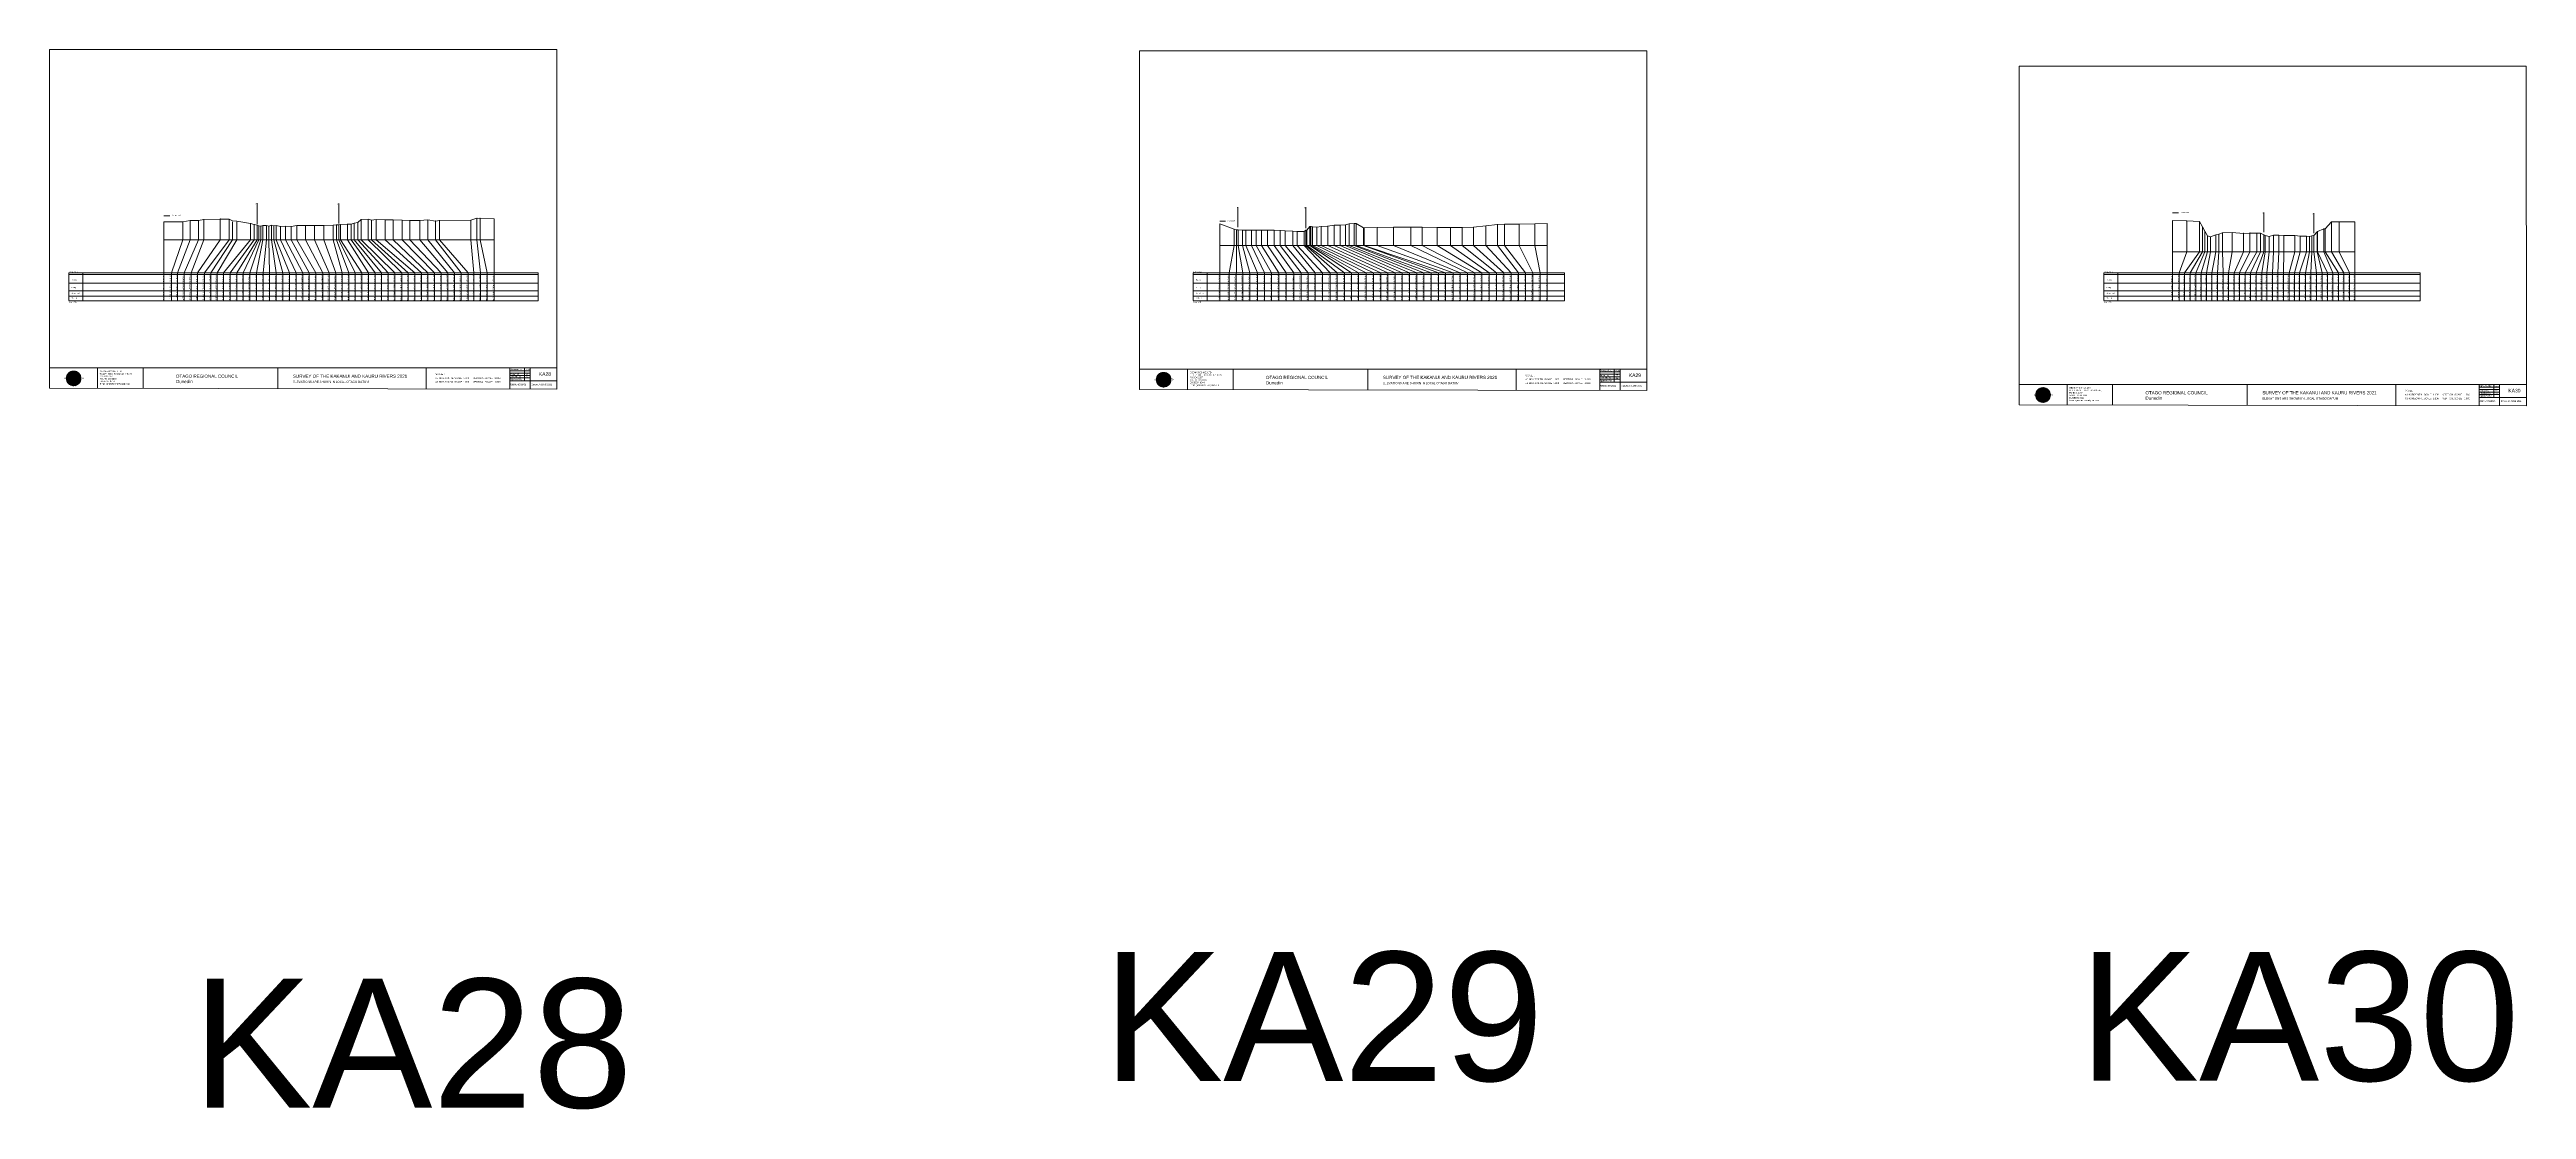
# Model space of a CAD drawing. Header units: millimetres. Extents: x -4102225 to 11595281, y -18031110 to 2258209.
# Drawn here: x 446651 to 1675654, y -305293 to 220932 of the extents above; entities that cross this region are included whole.
import ezdxf

# ---------------------------------------------------------------- set-up
doc = ezdxf.new("R2010")
doc.units = ezdxf.units.MM
doc.header["$PDMODE"] = 35
doc.header["$PDSIZE"] = 20
doc.layers.get('0').update_dxf_attribs({"lineweight": 0})
doc.layers.add('geo', color=7, linetype='Continuous', lineweight=0)
doc.styles.get("Standard").update_dxf_attribs({"font": 'arial.ttf'})

# ---------------------------------------------------------------- blocks, each defined once
blk = doc.blocks.new('Geomatics_Circle_SPT')
at = {"layer": 'geo', "color": 2, "linetype": 'Continuous', "lineweight": 0}
for p, q in [((0, 25.2), (-25.2, 0)), ((-24.7, 4.9), (-4.9, 24.7)), ((-24.7, -4.9), (4.9, 24.7)), ((4.9, -24.7), (-24.7, 4.9)), ((-24.7, 0), (0, -24.7)), ((-9.7, 23.3), (-23.3, 9.6)), ((9.7, 23.3), (-23.3, -9.7)), ((-23.3, 9.7), (9.7, -23.3)), ((-21, 14), (-14, 21)), ((-21, -14), (14, 21)), ((14, -21), (-21, 14)), ((0, 0), (-17.8, 17.8)), ((0, 0), (-17.8, -17.8)), ((-14, 21), (21, -14)), ((21, 14), (-14, -21)), ((23.3, -9.7), (-9.7, 23.3)), ((-9.7, -23.3), (23.3, 9.7)), ((-4.9, 24.7), (24.7, -4.9)), ((24.7, 4.9), (-4.9, -24.7)), ((25.2, 0), (0, 25.2)), ((0, 0), (17.8, 17.8)), ((0, 0), (17.8, -17.8)), ((0, -24.8), (25.2, 0)), ((4.9, 24.7), (24.7, 4.9)), ((23.3, 9.7), (9.7, 23.3)), ((14, 21), (21, 14)), ((17.8, 18.1), (17.8, 18.1)), ((-4.9, -24.7), (-24.7, -4.9)), ((-23.3, -9.7), (-9.7, -23.3)), ((-14, -21), (-21, -14)), ((-17.8, -17.8), (-17.8, -17.8)), ((24.7, -4.9), (4.9, -24.7)), ((4.9, -24.7), (4.9, -24.7)), ((9.7, -23.3), (23.3, -9.7)), ((21, -14), (14, -21)), ((18.1, -17.8), (18.1, -17.8))]:
    blk.add_line(p, q, dxfattribs=at)
at = {"layer": 'geo', "color": 1, "linetype": 'Continuous', "lineweight": 0}
for p, q in [((-25.2, 0), (9.7, 23.3)), ((-25.2, 0), (-9.6, 23.3)), ((-25.2, 0), (23.3, 9.7)), ((-25.2, 0), (-23.3, 9.7)), ((-23.3, -9.7), (-25.2, 0)), ((-9.6, -23.3), (-25.2, 0)), ((9.7, -23.3), (-25.2, 0)), ((-4.9, 24.8), (-24.7, -4.9)), ((4.9, 24.7), (-24.7, 4.9)), ((14, 21), (-24.7, -4.9)), ((-14, 21), (-24.7, 4.9)), ((21, 14), (-24.7, 4.9)), ((-21, 14), (-24.7, -4.9)), ((0, 0), (-24.7, 4.9)), ((-24.7, 4.9), (-21, -14)), ((-24.7, 4.9), (-4.9, -24.7)), ((-24.7, 4.9), (14, -21)), ((-24.7, 4.9), (-24.7, 4.9)), ((0, 0), (-24.7, -4.9)), ((-23.3, 9.7), (0, 25.2)), ((-23.3, -9.6), (0, 25.2)), ((-23.3, -9.6), (17.8, 17.8)), ((-23.3, 9.7), (-17.8, 17.9)), ((-23.3, -9.6), (-17.8, 17.9)), ((-23.3, 9.7), (17.8, 17.8)), ((-17.8, -17.8), (-23.3, 9.7)), ((0, -25.2), (-23.3, 9.7)), ((-23.3, 9.7), (17.8, -17.8)), ((-23.3, 9.7), (25.2, 0)), ((-23.3, 9.4), (-23.3, 9.4)), ((-23.3, -9.7), (25.2, 0)), ((4.9, 24.8), (-21, -14)), ((-4.9, 24.7), (-21, 14)), ((14, 21), (-21, 14)), ((-14, 21), (-21, -14)), ((0, 0), (-21, 14)), ((-21, 14), (-14, -21)), ((-21, 14), (4.9, -24.7)), ((-21, 14), (-21, 14)), ((24.7, 4.9), (-21, 14)), ((0, 0), (-21, -14)), ((-17.9, 17.6), (-17.9, 17.6)), ((-17.8, 17.8), (9.7, 23.3)), ((-17.8, 17.8), (-9.6, 23.3)), ((-17.8, -17.8), (9.7, 23.3)), ((-17.8, -17.8), (-9.7, 23.3)), ((-9.7, -23.3), (-17.8, 17.8)), ((-17.8, 17.8), (9.7, -23.3)), ((-17.8, 17.8), (23.3, -9.6)), ((-17.8, 17.8), (23.3, 9.7)), ((-17.8, -17.8), (23.3, 9.7)), ((4.9, 24.7), (-14, 21)), ((-4.9, 24.7), (-14, -20.9)), ((0, 0), (-14, 21)), ((-14, 21), (-4.9, -24.7)), ((-14, 21), (-14, 21)), ((24.7, -4.9), (-14, 21)), ((21, 14), (-14, 21)), ((-14, -21), (24.7, 4.9)), ((0, 0), (-14, -21)), ((-9.8, 23.1), (-9.8, 23.1)), ((-9.7, 23.3), (0, 25.2)), ((-9.7, 23.3), (0, -25.2)), ((-9.7, -23.3), (0, 25.2)), ((-9.6, 23.3), (17.8, -17.8)), ((-9.6, 23.3), (25.2, 0)), ((-9.6, 23.3), (17.8, 17.8)), ((-9.6, -23.3), (17.8, 17.9)), ((25.2, 0), (-9.6, -23.3)), ((0, 0), (-4.9, 24.7)), ((-4.9, 24.7), (-4.9, 24.7)), ((21, -14), (-4.9, 24.7)), ((24.8, 4.9), (-4.9, 24.7)), ((14, 21), (-4.9, 24.7)), ((-4.9, -24.7), (21, 14)), ((0, 0), (-4.9, -24.7)), ((-0.2, 25.1), (-0.2, 25.1)), ((0, 25.2), (9.7, -23.3)), ((0, 25.2), (23.3, -9.7)), ((0, 25.2), (23.3, 9.7)), ((0, 25.2), (9.7, 23.3)), ((0, 0), (4.9, 24.7)), ((0, -25.2), (9.7, 23.3)), ((0, 0), (14, 21)), ((0, 0), (21, 14)), ((23.3, 9.7), (0, -25.2)), ((0, 0), (24.8, 4.9)), ((0, 0), (4.9, -24.7)), ((0, 0), (14, -21)), ((0, 0), (21, -14)), ((0, 0), (24.8, -4.9)), ((21, 14), (4.9, 24.8)), ((14, -21), (4.9, 24.7)), ((24.7, -4.9), (4.9, 24.7)), ((4.9, 24.7), (4.9, 24.7)), ((4.9, -24.7), (14, 21)), ((4.9, -24.7), (24.7, 4.9)), ((9.4, 23.3), (9.4, 23.3)), ((9.7, 23.3), (17.8, -17.8)), ((9.7, 23.3), (25.2, 0)), ((9.7, 23.3), (17.8, 17.9)), ((17.8, 17.8), (9.7, -23.3)), ((25.2, 0), (9.7, -23.3)), ((21, -14), (14, 21)), ((24.7, 4.9), (14, 21)), ((14, 21), (14, 21)), ((14, -21), (21, 14)), ((17.6, 17.9), (17.6, 17.9)), ((17.8, 17.8), (23.3, -9.7)), ((17.8, 17.8), (23.3, 9.7)), ((23.3, 9.7), (17.8, -17.8)), ((24.7, -4.9), (21, 14)), ((21, 14), (21, 14)), ((21, -14), (24.7, 4.9)), ((23.1, 9.8), (23.1, 9.8)), ((23.3, 9.7), (25.2, 0)), ((25.2, 0), (23.3, -9.6)), ((24.7, 4.9), (24.7, 4.9)), ((25.1, 0.2), (25.1, 0.2)), ((-25.2, 0), (23.3, -9.7)), ((-25.1, -0.2), (-25.1, -0.2)), ((-24.7, -4.9), (-24.7, -4.9)), ((-24.7, -4.9), (-14, -21)), ((-24.7, -4.9), (4.9, -24.7)), ((-24.7, -4.9), (21, -14)), ((-17.8, -17.8), (-23.3, -9.7)), ((0, -25.2), (-23.3, -9.6)), ((17.8, -17.8), (-23.3, -9.6)), ((-23.1, -9.8), (-23.1, -9.8)), ((-21, -14), (24.7, -4.9)), ((-21, -14), (-21, -14)), ((-21, -14), (-4.9, -24.7)), ((-21, -14), (14, -21)), ((23.3, -9.7), (-17.8, -17.8)), ((-9.6, -23.3), (-17.8, -17.8)), ((9.7, -23.3), (-17.8, -17.8)), ((-17.6, -17.9), (-17.6, -17.9)), ((-14, -21), (21, -14)), ((-14, -21), (-14, -21)), ((-14, -21), (4.9, -24.7)), ((17.8, -17.8), (-9.7, -23.3)), ((0, -25.2), (-9.7, -23.3)), ((-9.4, -23.3), (-9.4, -23.3)), ((-4.9, -24.7), (24.7, -4.9)), ((-4.9, -24.7), (14, -21)), ((-4.9, -24.7), (-4.9, -24.7)), ((23.3, -9.6), (0, -25.2)), ((9.7, -23.3), (0, -25.2)), ((0.2, -25.1), (0.2, -25.1)), ((4.9, -24.7), (21, -14)), ((4.9, -24.7), (4.9, -24.7)), ((17.8, -17.8), (9.7, -23.3)), ((9.8, -23.1), (9.8, -23.1)), ((14, -21), (24.7, -4.9)), ((14, -21), (14, -21)), ((23.3, -9.6), (17.8, -17.8)), ((17.9, -17.6), (17.9, -17.6)), ((21, -14), (21, -14)), ((23.3, -9.4), (23.3, -9.4)), ((24.7, -4.9), (24.7, -4.9))]:
    blk.add_line(p, q, dxfattribs=at)
at = {"layer": 'geo', "color": 114, "linetype": 'Continuous', "lineweight": 0}
for p, q in [((17.9, 17.8), (-25.2, 0)), ((-24.7, 4.9), (14, 21)), ((-24.7, -4.9), (21, 14)), ((-14, -21), (-24.7, 4.9)), ((9.7, 23.3), (-23.3, 9.7)), ((0, 0), (-23.3, 9.7)), ((-23.3, 9.7), (-9.7, -23.3)), ((0, 0), (-23.3, -9.7)), ((-4.9, -24.7), (-21, 14)), ((-20.9, 14), (4.9, 24.7)), ((24.8, 4.9), (-20.9, -14)), ((0, 25.2), (-17.8, 17.8)), ((-17.8, 17.8), (0, -25.2)), ((-14, 21), (-4.9, 24.7)), ((4.9, -24.7), (-14, 21)), ((0, 0), (-9.7, 23.3)), ((0, 0), (-9.7, -23.3)), ((-4.9, 24.7), (14, -21)), ((17.8, -17.8), (0, 25.2)), ((0, 0), (9.7, 23.3)), ((0, 0), (23.3, 9.7)), ((0, 0), (9.7, -23.3)), ((0, 0), (23.3, -9.7)), ((4.9, 24.7), (21, -14)), ((23.3, -9.7), (9.7, 23.3)), ((14, 21), (24.7, -4.9)), ((25.2, 0), (17.8, 17.8)), ((21, 14), (24.7, 4.9)), ((-25.2, 0), (-17.8, -17.8)), ((-21, -14), (-24.7, -4.9)), ((-17.8, -17.8), (25.2, 0)), ((24.8, -4.9), (-14, -21)), ((-9.6, -23.3), (23.3, -9.7)), ((21, -14), (-4.9, -24.8)), ((0, -25.2), (17.9, -17.8)), ((14, -21), (4.9, -24.8))]:
    blk.add_line(p, q, dxfattribs=at)
at = {"layer": 'geo', "color": 250, "linetype": 'Continuous', "lineweight": 0}
for p, q in [((0, 0), (-25.2, 0)), ((24.7, 4.9), (-24.7, 4.9)), ((-24.7, 4.9), (-24.7, -4.9)), ((-23.3, 9.7), (23.3, 9.7)), ((-23.3, 9.7), (-23.3, 9.7)), ((-23.3, -9.7), (-23.3, 9.7)), ((21, 14), (-21, 14)), ((-21, 14), (-21, -14)), ((-17.8, 17.8), (17.8, 17.8)), ((-17.8, -17.8), (-17.8, 17.8)), ((-14, 21), (-14, 21)), ((14, 21), (-14, 21)), ((-14, 20.9), (-14, -21)), ((-9.7, 23.3), (9.7, 23.3)), ((-9.7, -23.3), (-9.7, 23.3)), ((-4.9, 24.7), (4.9, 24.7)), ((-4.9, 24.7), (-4.9, -24.7)), ((0, 0), (0, 25.2)), ((0, 0), (0, -25.2)), ((0, 0), (25.2, 0)), ((4.9, 24.7), (4.9, -24.7)), ((9.7, -23.3), (9.7, 23.3)), ((14, 21), (14, -21)), ((17.8, -17.8), (17.8, 17.8)), ((21, 14), (21, 14)), ((21, -14), (21, 14)), ((23.3, 9.7), (23.3, -9.7)), ((24.7, 4.9), (24.7, 4.9)), ((24.7, -4.9), (24.7, 4.9)), ((-24.7, -4.9), (24.7, -4.9)), ((23.3, -9.7), (-23.3, -9.7)), ((-21, -14), (21, -14)), ((17.8, -17.8), (-17.8, -17.8)), ((-14, -21), (14, -21)), ((9.7, -23.3), (-9.7, -23.3)), ((-4.9, -24.7), (4.9, -24.7))]:
    blk.add_line(p, q, dxfattribs=at)
blk = doc.blocks.new('GeomaticsNZ TITLE BLOCK')
at = {"color": 7, "linetype": 'Continuous', "lineweight": 0}
for p, q in [((0, 95), (0, 1579)), ((0, 1579), (2363, 1579)), ((2363, 1579), (2364, 95)), ((2364, 95), (0, 95)), ((0, 95), (0, 0)), ((0, 0), (2364, -4)), ((16, 95), (2364, 95)), ((224, 95), (224, 0)), ((2364, 95), (383, 95)), ((436, 95), (436, -1)), ((1063, 95), (1063, -2)), ((1755, 95), (1755, -3)), ((2144, 95), (2144, -3)), ((2144, 82), (2239, 82)), ((2144, 71), (2239, 71)), ((2144, 60), (2239, 60)), ((2144, 49), (2239, 49)), ((2144, 35), (2364, 35)), ((2212, 95), (2212, 36)), ((2239, 95), (2239, -3)), ((2364, -4), (2364, 95))]:
    blk.add_line(p, q, dxfattribs=at)
at = {"color": 7, "linetype": 'Continuous', "lineweight": 0, "xscale": 1.36, "yscale": 1.36, "zscale": 1.36}
blk.add_blockref('Geomatics_Circle_SPT', (112, 46), dxfattribs=at)
at = {"color": 7, "linetype": 'Continuous', "lineweight": 0}
for s, p in [('PK&RR', (2213, 85)), ('ST', (2220, 64)), ('PK', (2220, 51))]:
    blk.add_text(s, height=5, dxfattribs=at).set_placement(p)
at = {"color": 7, "linetype": 'Continuous', "lineweight": 0, "attachment_point": 1}
for s, width, heights, insert, char_height in [('{\\C256;Geomatics N.Z. LTD                   }', 125.08, [15.8], (69, 50), 7), ('{\\C256;GEOMATICS N.Z. LTD                   \\PTELEPHONE:  M 021 023 6 00 55;\\PPO BOX 2177\\PSOUTH DUNEDIN\\PDUNEDIN 9044\\PEmail: geomaticsnz@gmail.com}', 3535.73, [94.7], (234, 83), 7), ('{\\C256;OTAGO REGIONAL COUNCIL\\PDunedin}', 3535.73, [0], (589, 64), 15), ('{\\C256;SURVEY OF THE KAKANUI AND KAURU RIVERS 2021}', 3535.73, [0], (1134, 64), 15), ('{\\C256;ELEVATIONS ARE SHOWN IN LOCAL OTAGO DATUM}', 3535.73, [0], (1134, 35), 10), ('{\\C256;Surveyed by:}', 3535.73, [0], (2145, 92), 7), ('{\\C256;Checked by:}', 3535.73, [0], (2145, 59), 7), ('{\\C256;Approved by:}', 3535.73, [0], (2145, 46), 7), ('{\\C256;JOB No 0032021}', 3535.73, [0], (2145, 21), 7), ('{\\C256;Drawn by:}', 3535.73, [0], (2146, 70), 7), ('{\\C256;Drawn:16-JUNE-2021}', 3535.73, [0], (2245, 21), 7)]:
    blk.add_mtext_dynamic_manual_height_columns(s, width=width, gutter_width=159, heights=heights, dxfattribs=dict(at, insert=insert, char_height=char_height))

msp = doc.modelspace()

# ---------------------------------------------------------------- linework, layer by layer
at = {"color": 1, "lineweight": 0}
for p, q in [((503394, 138393), (506300, 138393)), ((1027275, 135692), (1030182, 135692)), ((1500100, 139836), (1503007, 139836))]:
    msp.add_line(p, q, dxfattribs=at)
for p, q in [((503394, 135440), (503394, 126394)), ((512868, 135340), (512868, 126394)), ((516432, 136090), (516432, 126394)), ((520574, 136090), (520574, 126394)), ((523138, 136489), (523138, 126394)), ((531392, 136779), (531392, 126394)), ((535738, 136669), (535738, 126394)), ((537403, 135440), (537403, 126394)), ((539586, 135440), (539586, 126394)), ((601258, 136466), (601258, 126394)), ((604723, 136756), (604723, 126394)), ((606431, 136245), (606431, 126394)), ((608723, 136535), (608723, 126394)), ((613107, 136315), (613107, 126394)), ((617184, 136415), (617184, 126394)), ((621618, 136255), (621618, 126394)), ((625425, 136115), (625425, 126394)), ((630331, 136034), (630331, 126394)), ((634414, 136294), (634414, 126394)), ((638226, 135784), (638226, 126394)), ((640205, 136114), (640205, 126394)), ((655647, 136203), (655647, 126394)), ((658734, 137123), (658734, 126394)), ((660243, 137113), (660243, 126394)), ((667222, 136873), (667222, 126394)), ((1500012, 135977), (1500012, 96176)), ((1507064, 135797), (1507064, 120532)), ((1513435, 135546), (1513435, 120532)), ((1578903, 135403), (1578903, 120532)), ((1582769, 135463), (1582769, 120532)), ((1590530, 135393), (1590530, 96176)), ((503394, 126394), (667222, 126394)), ((503394, 126394), (503394, 96176)), ((512868, 126394), (507110, 110000)), ((516432, 126394), (510212, 110000)), ((520574, 126394), (513500, 110000)), ((523138, 126394), (516844, 110000)), ((531392, 126394), (520132, 110000)), ((535738, 126394), (523476, 110000)), ((537403, 126394), (526625, 110000)), ((539586, 126394), (529804, 110000)), ((546444, 126394), (533038, 110000)), ((548253, 126394), (536228, 110000)), ((549627, 126394), (539505, 110000)), ((550475, 126394), (542739, 110000)), ((551557, 126394), (546103, 110000)), ((546444, 134498), (546444, 126394)), ((548253, 133988), (548253, 126394)), ((552486, 126394), (549417, 110000)), ((549627, 133768), (549627, 126394)), ((550475, 133358), (550475, 126394)), ((551557, 133278), (551557, 126394)), ((552486, 133518), (552486, 126394)), ((554335, 126394), (552708, 110000)), ((554335, 133538), (554335, 126394)), ((555398, 133228), (555398, 126394)), ((555398, 126394), (555846, 110000)), ((556762, 133688), (556762, 126394)), ((556762, 126394), (559071, 110000)), ((558019, 133368), (558019, 126394)), ((558019, 126394), (562370, 110000)), ((559134, 133498), (559134, 126394)), ((559134, 126394), (565703, 110000)), ((561311, 133028), (561311, 126394)), ((561311, 126394), (569028, 110000)), ((563754, 133288), (563754, 126394)), ((563754, 126394), (572287, 110000)), ((566552, 133137), (566552, 126394)), ((566552, 126394), (575462, 110000)), ((569306, 133487), (569306, 126394)), ((569306, 126394), (578848, 110000)), ((573580, 133567), (573580, 126394)), ((573580, 126394), (582219, 110000)), ((578167, 133517), (578167, 126394)), ((578167, 126394), (585318, 110000)), ((582728, 133517), (582728, 126394)), ((582728, 126394), (588638, 110000)), ((587336, 133686), (587336, 126394)), ((587336, 126394), (591852, 110000)), ((588957, 133816), (588957, 126394)), ((588957, 126394), (595216, 110000)), ((590260, 133906), (590260, 126394)), ((590260, 126394), (598369, 110000)), ((591062, 133996), (591062, 126394)), ((591062, 126394), (601685, 110000)), ((594545, 134296), (594545, 126394)), ((594545, 126394), (604889, 110000)), ((596362, 134236), (596362, 126394)), ((596362, 126394), (608221, 110000)), ((597843, 134736), (597843, 126394)), ((597843, 126394), (611369, 110000)), ((599703, 135126), (599703, 126394)), ((599703, 126394), (614732, 110000)), ((601258, 126394), (618014, 110000)), ((604723, 126394), (621411, 110000)), ((606431, 126394), (624590, 110000)), ((608723, 126394), (627904, 110000)), ((613107, 126394), (631242, 110000)), ((617184, 126394), (634314, 110000)), ((621618, 126394), (637619, 110000)), ((625425, 126394), (640970, 110000)), ((630331, 126394), (644250, 110000)), ((634414, 126394), (647552, 110000)), ((638226, 126394), (650820, 110000)), ((640205, 126394), (654421, 110000)), ((655647, 126394), (657259, 110000)), ((658734, 126394), (660532, 110000)), ((660243, 126394), (663857, 110000)), ((667222, 126394), (667222, 96176)), ((1514922, 132896), (1514922, 120532)), ((1516007, 130706), (1516007, 120532)), ((1517361, 128476), (1517361, 120532)), ((1518867, 128016), (1518867, 120532)), ((1521540, 128886), (1521540, 120532)), ((1523097, 129296), (1523097, 120532)), ((1524761, 129846), (1524761, 120532)), ((1529607, 130096), (1529607, 120532)), ((1535331, 129665), (1535331, 120532)), ((1538470, 129825), (1538470, 120532)), ((1541931, 129745), (1541931, 120532)), ((1543689, 129695), (1543689, 120532)), ((1545411, 128925), (1545411, 120532)), ((1546041, 128645), (1546041, 120532)), ((1548015, 128155), (1548015, 120532)), ((1550193, 128775), (1550193, 120532)), ((1552787, 128704), (1552787, 120532)), ((1555292, 128664), (1555292, 120532)), ((1560774, 128544), (1560774, 120532)), ((1563322, 128324), (1563322, 120532)), ((1566471, 128324), (1566471, 120532)), ((1567927, 128144), (1567927, 120532)), ((1569231, 128414), (1569231, 120532)), ((1570169, 128609), (1570169, 120532)), ((1571760, 130383), (1571760, 120532)), ((1572051, 130503), (1572051, 120532)), ((1575045, 131933), (1575045, 120532)), ((1575844, 131913), (1575844, 120532)), ((1500012, 120532), (1590530, 120532)), ((1507064, 120532), (1503297, 110000)), ((1513435, 120532), (1506045, 110000)), ((1514922, 120532), (1508857, 110000)), ((1516007, 120532), (1511547, 110000)), ((1517361, 120532), (1514211, 110000)), ((1518867, 120532), (1516931, 110000)), ((1521540, 120532), (1519588, 110000)), ((1523097, 120532), (1522364, 110000)), ((1524761, 120532), (1525143, 110000)), ((1529607, 120532), (1527843, 110000)), ((1535331, 120532), (1530542, 110000)), ((1538470, 120532), (1533327, 110000)), ((1541931, 120532), (1536093, 110000)), ((1543689, 120532), (1538769, 110000)), ((1546041, 120532), (1544422, 110000)), ((1548015, 120532), (1546871, 110000)), ((1550193, 120532), (1549673, 110000)), ((1552787, 120532), (1552335, 110000)), ((1555292, 120532), (1555090, 110000)), ((1560774, 120532), (1557893, 110000)), ((1563322, 120532), (1560562, 110000)), ((1566471, 120532), (1563115, 110000)), ((1567927, 120532), (1566020, 110000)), ((1569231, 120532), (1568664, 110000)), ((1571760, 120532), (1574209, 110000)), ((1572051, 120532), (1576942, 110000)), ((1575045, 120532), (1579580, 110000)), ((1575844, 120532), (1582361, 110000)), ((1578903, 120532), (1585046, 110000)), ((1582769, 120532), (1587779, 110000)), ((507110, 96176), (507110, 110000)), ((510212, 96176), (510212, 110000)), ((513500, 96176), (513500, 110000)), ((516844, 96176), (516844, 110000)), ((520132, 96176), (520132, 110000)), ((523476, 96176), (523476, 110000)), ((526625, 96176), (526625, 110000)), ((529804, 96176), (529804, 110000)), ((533038, 96176), (533038, 110000)), ((536228, 96176), (536228, 110000)), ((539505, 96176), (539505, 110000)), ((542739, 96176), (542739, 110000)), ((546103, 96176), (546103, 110000)), ((549417, 96176), (549417, 110000)), ((552708, 96176), (552708, 110000)), ((555846, 96176), (555846, 110000)), ((559071, 96176), (559071, 110000)), ((562370, 96176), (562370, 110000)), ((565703, 96176), (565703, 110000)), ((569028, 96176), (569028, 110000)), ((572287, 96176), (572287, 110000)), ((575462, 96176), (575462, 110000)), ((578848, 96176), (578848, 110000)), ((582219, 96176), (582219, 110000)), ((585318, 96176), (585318, 110000)), ((588638, 96176), (588638, 110000)), ((591852, 96176), (591852, 110000)), ((595216, 96176), (595216, 110000)), ((598369, 96176), (598369, 110000)), ((601685, 96176), (601685, 110000)), ((604889, 96176), (604889, 110000)), ((608221, 96176), (608221, 110000)), ((611369, 96176), (611369, 110000)), ((614732, 96176), (614732, 110000)), ((618014, 96176), (618014, 110000)), ((621411, 96176), (621411, 110000)), ((624590, 96176), (624590, 110000)), ((627904, 96176), (627904, 110000)), ((631242, 96176), (631242, 110000)), ((634314, 96176), (634314, 110000)), ((637619, 96176), (637619, 110000)), ((640970, 96176), (640970, 110000)), ((644250, 96176), (644250, 110000)), ((647552, 96176), (647552, 110000)), ((650820, 96176), (650820, 110000)), ((654421, 96176), (654421, 110000)), ((657259, 96176), (657259, 110000)), ((660532, 96176), (660532, 110000)), ((663857, 96176), (663857, 110000)), ((1503297, 96176), (1503297, 110000)), ((1506045, 96176), (1506045, 110000)), ((1508857, 96176), (1508857, 110000)), ((1511547, 96176), (1511547, 110000)), ((1514211, 96176), (1514211, 110000)), ((1516931, 96176), (1516931, 110000)), ((1519588, 96176), (1519588, 110000)), ((1522364, 96176), (1522364, 110000)), ((1525143, 96176), (1525143, 110000)), ((1527843, 96176), (1527843, 110000)), ((1530542, 96176), (1530542, 110000)), ((1533327, 96176), (1533327, 110000)), ((1536093, 96176), (1536093, 110000)), ((1538769, 96176), (1538769, 110000)), ((1544422, 96176), (1544422, 110000)), ((1546871, 96176), (1546871, 110000)), ((1549673, 96176), (1549673, 110000)), ((1552335, 96176), (1552335, 110000)), ((1555090, 96176), (1555090, 110000)), ((1557893, 96176), (1557893, 110000)), ((1560562, 96176), (1560562, 110000)), ((1563115, 96176), (1563115, 110000)), ((1566020, 96176), (1566020, 110000)), ((1568664, 96176), (1568664, 110000)), ((1574209, 96176), (1574209, 110000)), ((1576942, 96176), (1576942, 110000)), ((1579580, 96176), (1579580, 110000)), ((1582361, 96176), (1582361, 110000)), ((1585046, 96176), (1585046, 110000)), ((1587779, 96176), (1587779, 110000)), ((1622951, 110000), (1622951, 96176))]:
    msp.add_line(p, q)
at = {"color": 7, "lineweight": 0}
for p, q in [((549629, 134251), (549629, 144609)), ((590247, 134509), (590247, 144422)), ((1545360, 130183), (1545360, 140096)), ((1570135, 129692), (1570135, 139605)), ((463152, 110000), (463152, 96176)), ((1020972, 110000), (1020972, 96176)), ((1472882, 110000), (1472882, 96176))]:
    msp.add_line(p, q, dxfattribs=at)
at = {"lineweight": 0}
for p, q in [((1036283, 132792), (1036283, 142704)), ((1070073, 132228), (1070073, 142586)), ((1027275, 134411), (1027275, 126882)), ((1027275, 126882), (1027275, 96176)), ((1027275, 123569), (1189746, 123569)), ((1034372, 123569), (1031958, 110000)), ((1034372, 131691), (1034372, 123569)), ((1035559, 131461), (1035559, 123569)), ((1035559, 123569), (1035559, 110000)), ((1036459, 131440), (1036459, 123569)), ((1036459, 123569), (1038702, 110000)), ((1038518, 131240), (1038518, 123569)), ((1038518, 123569), (1042222, 110000)), ((1040240, 131170), (1040240, 123569)), ((1040240, 123569), (1045964, 110000)), ((1043017, 131200), (1043017, 123569)), ((1043017, 123569), (1049506, 110000)), ((1045408, 131170), (1045408, 123569)), ((1045408, 123569), (1053034, 110000)), ((1047960, 131210), (1047960, 123569)), ((1047960, 123569), (1056614, 110000)), ((1050943, 131220), (1050943, 123569)), ((1050943, 123569), (1060161, 110000)), ((1054315, 131170), (1054315, 123569)), ((1054315, 123569), (1064021, 110000)), ((1057251, 131220), (1057251, 123569)), ((1057251, 123569), (1067669, 110000)), ((1059755, 130929), (1059755, 123569)), ((1059755, 123569), (1071132, 110000)), ((1063609, 130759), (1063609, 123569)), ((1063609, 123569), (1074678, 110000)), ((1065652, 130519), (1065652, 123569)), ((1065652, 123569), (1078236, 110000)), ((1069157, 130599), (1069157, 123569)), ((1069157, 123569), (1082016, 110000)), ((1069985, 131249), (1069985, 123569)), ((1069985, 123569), (1085581, 110000)), ((1070427, 131189), (1070427, 123569)), ((1070427, 123569), (1089135, 110000)), ((1071985, 133069), (1071985, 123569)), ((1071985, 123569), (1092588, 110000)), ((1072553, 133109), (1072553, 123569)), ((1072553, 123569), (1096074, 110000)), ((1073377, 132849), (1073377, 123569)), ((1073377, 123569), (1099919, 110000)), ((1075504, 132709), (1075504, 123569)), ((1075504, 123569), (1103501, 110000)), ((1077611, 133009), (1077611, 123569)), ((1077611, 123569), (1107148, 110000)), ((1080850, 133258), (1080850, 123569)), ((1080850, 123569), (1110702, 110000)), ((1084029, 133648), (1084029, 123569)), ((1084029, 123569), (1114358, 110000)), ((1087034, 133788), (1087034, 123569)), ((1087034, 123569), (1117852, 110000)), ((1089663, 133858), (1089663, 123569)), ((1089663, 123569), (1121440, 110000)), ((1091563, 134308), (1091563, 123569)), ((1091563, 123569), (1125011, 110000)), ((1094053, 134508), (1094053, 123569)), ((1094053, 123569), (1128574, 110000)), ((1095008, 134548), (1095008, 123569)), ((1095008, 123569), (1132162, 110000)), ((1098590, 132428), (1098590, 123569)), ((1098590, 123569), (1135814, 110000)), ((1098997, 132448), (1098997, 123569)), ((1098997, 123569), (1139295, 110000)), ((1105397, 132627), (1105397, 123569)), ((1105397, 123569), (1143048, 110000)), ((1113501, 132797), (1113501, 123569)), ((1113501, 123569), (1146631, 110000)), ((1122099, 132726), (1122099, 123569)), ((1122099, 123569), (1150178, 110000)), ((1127644, 132776), (1127644, 123569)), ((1127644, 123569), (1153781, 110000)), ((1135149, 132586), (1135149, 123569)), ((1135149, 123569), (1157411, 110000)), ((1141735, 132636), (1141735, 123569)), ((1141735, 123569), (1161007, 110000)), ((1147545, 132515), (1147545, 123569)), ((1147545, 123569), (1164607, 110000)), ((1153173, 132755), (1153173, 123569)), ((1153173, 123569), (1168200, 110000)), ((1159341, 133415), (1159341, 123569)), ((1159341, 123569), (1171838, 110000)), ((1165047, 134135), (1165047, 123569)), ((1165047, 123569), (1175479, 110000)), ((1168603, 134244), (1168603, 123569)), ((1168603, 123569), (1178938, 110000)), ((1175876, 134254), (1175876, 123569)), ((1175876, 123569), (1182632, 110000)), ((1183698, 134344), (1183698, 123569)), ((1183698, 123569), (1186267, 110000)), ((1189746, 134563), (1189746, 96176)), ((456250, 110000), (689111, 110000)), ((456250, 109154), (689111, 109154)), ((456250, 105002), (689111, 105002)), ((456250, 101057), (689111, 101057)), ((456250, 98407), (689111, 98407)), ((1014070, 110000), (1014070, 99504)), ((1014070, 110000), (1198426, 110000)), ((1014070, 109154), (1198426, 109154)), ((1014070, 105002), (1198426, 105002)), ((1014070, 101057), (1198426, 101057)), ((1014070, 98421), (1198426, 98421)), ((1031958, 96176), (1031958, 110000)), ((1035456, 96176), (1035456, 110000)), ((1038702, 96176), (1038702, 110000)), ((1042222, 96176), (1042222, 110000)), ((1045964, 96176), (1045964, 110000)), ((1049506, 96176), (1049506, 110000)), ((1053034, 96176), (1053034, 110000)), ((1056614, 96176), (1056614, 110000)), ((1060161, 96176), (1060161, 110000)), ((1064021, 96176), (1064021, 110000)), ((1067669, 96176), (1067669, 110000)), ((1071132, 96176), (1071132, 110000)), ((1074678, 96176), (1074678, 110000)), ((1078236, 96176), (1078236, 110000)), ((1082016, 96176), (1082016, 110000)), ((1085581, 96176), (1085581, 110000)), ((1089135, 110000), (1089135, 96176)), ((1092588, 96176), (1092588, 110000)), ((1096074, 96176), (1096074, 110000)), ((1099919, 96176), (1099919, 110000)), ((1103501, 96176), (1103501, 110000)), ((1107148, 96176), (1107148, 110000)), ((1110702, 96176), (1110702, 110000)), ((1114358, 96176), (1114358, 110000)), ((1117852, 96176), (1117852, 110000)), ((1121440, 96176), (1121440, 110000)), ((1125011, 96176), (1125011, 110000)), ((1128574, 96176), (1128574, 110000)), ((1132162, 96176), (1132162, 110000)), ((1135814, 96176), (1135814, 110000)), ((1139295, 96176), (1139295, 110000)), ((1143048, 96176), (1143048, 110000)), ((1146631, 96176), (1146631, 110000)), ((1150178, 96176), (1150178, 110000)), ((1153781, 96176), (1153781, 110000)), ((1157411, 96176), (1157411, 110000)), ((1161007, 96176), (1161007, 110000)), ((1164607, 96176), (1164607, 110000)), ((1168200, 96176), (1168200, 110000)), ((1171838, 96176), (1171838, 110000)), ((1175479, 96176), (1175479, 110000)), ((1178938, 96176), (1178938, 110000)), ((1182632, 96176), (1182632, 110000)), ((1186267, 96176), (1186267, 110000)), ((1198426, 110000), (1198426, 96176)), ((1465979, 110000), (1622951, 110000)), ((1465979, 109154), (1622951, 109154)), ((1465979, 105002), (1622951, 105002)), ((1465979, 101057), (1622951, 101057)), ((1465979, 98407), (1622951, 98407)), ((456250, 96176), (689111, 96176)), ((1014070, 96176), (1198426, 96176)), ((1465979, 96176), (1622951, 96176))]:
    msp.add_line(p, q, dxfattribs=at)
at = {"color": 7, "lineweight": 0, "transparency": 33554687}
for p, q in [((456250, 110000), (456250, 96303)), ((1014070, 110000), (1014070, 96303)), ((1465979, 110000), (1465979, 96303))]:
    msp.add_line(p, q, dxfattribs=at)
at = {"color": 7}
msp.add_line((689111, 110000), (689111, 96176), dxfattribs=at)
at = {"color": 1}
for points in [[(503394, 135440), (512868, 135440), (516432, 136090), (520574, 136090), (523138, 136489), (531392, 136779), (535738, 136669), (537403, 135859), (539586, 135749), (546444, 134498), (548253, 133988), (549627, 133768), (550475, 133358), (551557, 133278), (552486, 133518), (554335, 133538), (555398, 133228), (556762, 133688), (558019, 133368), (559134, 133498), (561311, 133028), (563754, 133288), (566552, 133137), (569306, 133487), (573580, 133567), (578167, 133567), (582728, 133517), (587336, 133686), (588957, 133816), (590260, 133906), (591062, 133996), (594545, 134296), (596362, 134236), (597843, 134736), (599703, 135126), (601258, 136466), (604723, 136756), (606431, 136245), (608723, 136535), (613107, 136315), (617184, 136415), (621618, 136255), (625425, 136115), (630331, 136034), (634414, 136294), (638226, 135784), (640205, 136114), (655647, 136203), (658734, 137123), (660243, 137113), (667222, 136873)], [(1500012, 135977), (1507064, 135797), (1513435, 135546), (1514922, 132896), (1516007, 130706), (1517361, 128476), (1518867, 128016), (1521540, 128886), (1523097, 129296), (1524761, 129846), (1529607, 130096), (1535331, 129665), (1538470, 129825), (1541931, 129745), (1543689, 129695), (1545411, 128925), (1546041, 128645), (1548015, 128155), (1550193, 128775), (1552787, 128704), (1555292, 128664), (1560774, 128544), (1563322, 128324), (1566471, 128324), (1567927, 128144), (1569231, 128414), (1570169, 128609), (1571760, 130383), (1572051, 130503), (1575045, 131933), (1575844, 131913), (1578903, 135403), (1582769, 135463), (1590530, 135393)]]:
    msp.add_lwpolyline(points, dxfattribs=at)
at = {"color": 1, "lineweight": 0}
msp.add_lwpolyline([(1027275, 134411), (1034372, 131691), (1035559, 131461), (1036459, 131440), (1038518, 131240), (1040240, 131170), (1043017, 131200), (1045408, 131170), (1047960, 131210), (1050943, 131220), (1054315, 131170), (1057251, 131030), (1059755, 130929), (1063609, 130759), (1065652, 130519), (1069157, 130599), (1069985, 131249), (1070427, 131189), (1071985, 133069), (1072553, 133109), (1073377, 132849), (1075504, 132709), (1077611, 133009), (1080850, 133258), (1084029, 133648), (1087034, 133788), (1089663, 133858), (1091563, 134308), (1094053, 134508), (1095008, 134548), (1098590, 132428), (1098997, 132448), (1105397, 132627), (1113501, 132797), (1122099, 132726), (1127644, 132776), (1135149, 132586), (1141735, 132636), (1147545, 132515), (1153173, 132755), (1159341, 133415), (1165047, 134135), (1168603, 134244), (1175876, 134254), (1183698, 134344), (1189746, 134563)], dxfattribs=at)
for points in [[(1541550, 96176), (1541550, 110000), (1545411, 120532)], [(1571484, 96176), (1571484, 110000), (1570169, 120532)]]:
    msp.add_lwpolyline(points)
for p in [(503394, 135440), (512868, 135340), (516432, 136090), (520574, 136090), (523138, 136489), (531392, 136779), (535738, 136669), (537403, 135859), (539586, 135749), (601258, 136466), (604723, 136756), (606431, 136245), (608723, 136535), (613107, 136315), (617184, 136415), (621618, 136255), (625425, 136115), (630331, 136034), (634414, 136294), (638226, 135784), (640205, 136114), (655647, 136203), (658734, 137123), (660243, 137113), (667222, 136873), (546444, 134498), (548253, 133988), (549627, 133768), (550475, 133358), (551557, 133278), (552486, 133518), (554335, 133538), (555398, 133228), (556762, 133688), (558019, 133368), (559134, 133498), (561311, 133028), (563754, 133288), (566552, 133137), (569306, 133487), (573580, 133567), (578167, 133517), (582728, 133517), (587336, 133686), (588957, 133816), (590260, 133906), (591062, 133996), (594545, 134296), (596362, 134236), (597843, 134736), (599703, 135126), (456250, 110000), (1465979, 110000)]:
    msp.add_point(p)
at = {"color": 2, "true_color": 0xf1eb1f}
for p in [(1500012, 135977), (1507064, 135797), (1513435, 135546), (1578903, 135403), (1582769, 135463), (1590530, 135393), (1514922, 132896), (1516007, 130706), (1517361, 128476), (1518867, 128016), (1521540, 128886), (1523097, 129296), (1524761, 129846), (1529607, 130096), (1535331, 129665), (1538470, 129825), (1541931, 129745), (1543689, 129695), (1545411, 128925), (1546041, 128645), (1548015, 128155), (1550193, 128775), (1552787, 128704), (1555292, 128664), (1560774, 128544), (1563322, 128324), (1566471, 128324), (1567927, 128144), (1569231, 128414), (1570169, 128609), (1571760, 130383), (1572051, 130503), (1575045, 131933), (1575844, 131913)]:
    msp.add_point(p, dxfattribs=at)
at = {"lineweight": 0}
for p in [(1027275, 134411), (1034372, 131691), (1035559, 131461), (1036459, 131440), (1038518, 131240), (1040240, 131170), (1043017, 131200), (1045408, 131170), (1047960, 131210), (1050943, 131220), (1054315, 131170), (1057251, 131030), (1059755, 130929), (1063609, 130759), (1065652, 130519), (1069157, 130599), (1069985, 131249), (1070427, 131189), (1071985, 133069), (1072553, 133109), (1073377, 132849), (1075504, 132709), (1077611, 133009), (1080850, 133258), (1084029, 133648), (1087034, 133788), (1089663, 133858), (1091563, 134308), (1094053, 134508), (1095008, 134548), (1098590, 132428), (1098997, 132448), (1105397, 132627), (1113501, 132797), (1122099, 132726), (1127644, 132776), (1135149, 132586), (1141735, 132636), (1147545, 132515), (1153173, 132755), (1159341, 133415), (1165047, 134135), (1168603, 134244), (1175876, 134254), (1183698, 134344), (1189746, 134563), (1014070, 110000)]:
    msp.add_point(p, dxfattribs=at)

# ---------------------------------------------------------------- block references
at = {"color": 7, "lineweight": 0, "xscale": 106.5053773992074, "yscale": 106.5053773992074, "zscale": 106.5053773992074}
for p in [(446651, 52735), (987479, 52117), (1423876, 44511)]:
    msp.add_blockref('GeomaticsNZ TITLE BLOCK', p, dxfattribs=at)

# ---------------------------------------------------------------- texts
at = {"color": 7, "lineweight": 0, "transparency": 33554687}
for s, height, p in [('Ground Level', 473.07, (507586, 138393)), ('Ground Level', 473.07, (1030997, 135692)), ('Ground Level', 473.07, (1504293, 139836)), ('DATUM 110.00', 473.07, (456183, 110136)), ('DATUM 110.00', 473.07, (1014003, 110136)), ('DATUM 110.00', 473.07, (1465913, 110136)), ('Ground Level', 473.07, (457642, 99739)), ('Easting', 473.1, (457625, 102528)), ('Northing', 473.1, (457694, 106387)), ('Ground Level', 473.07, (1015462, 99739)), ('Easting', 473.1, (1015445, 102528)), ('Northing', 473.1, (1015514, 106387)), ('Ground Level', 473.07, (1467372, 99739)), ('Easting', 473.1, (1467355, 102528)), ('Northing', 473.1, (1467424, 106387)), ('Section KA28', 473.07, (456183, 95258)), ('Chainage', 473.1, (457645, 97414)), ('Section KA29', 473.07, (1014003, 95258)), ('Chainage', 473.1, (1015464, 97414)), ('Section KA30', 473.07, (1465913, 95258)), ('Chainage', 473.1, (1467374, 97414))]:
    msp.add_text(s, height=height, dxfattribs=at).set_placement(p)
for s, p in [('  3.39   135.44  1429624.87  5003046.99', (503467, 96146)), ('  12.87  135.34  1429615.57  5003048.81', (506738, 96100)), ('  16.43  136.09  1429612.11  5003049.69', (510008, 96100)), ('  20.57  136.09  1429608.05  5003050.51', (513279, 96155)), ('  23.14  136.49  1429605.50  5003050.83', (516550, 96155)), ('  31.39  136.78  1429597.42  5003052.52', (519820, 96146)), ('  35.74  136.67  1429593.08  5003052.96', (523091, 96146)), ('  37.40  135.86  1429591.36  5003052.80', (526362, 96146)), ('  39.59  135.75  1429589.18  5003053.00', (529632, 96146)), ('  46.44  134.50  1429582.70  5003055.67', (532903, 96167)), ('  48.25  133.99  1429581.05  5003056.62', (536174, 96167)), ('  49.63  133.77  1429579.51  5003055.95', (539444, 96167)), ('  50.48  133.36  1429578.66  5003056.02', (542715, 96147)), ('  51.56  133.28  1429577.57  5003056.08', (545986, 96147)), ('  52.49  133.52  1429576.64  5003056.16', (549256, 96147)), ('  54.34  133.54  1429574.82  5003056.49', (552527, 96147)), ('  55.40  133.23  1429573.75  5003056.55', (555798, 96147)), ('  56.76  133.69  1429572.38  5003056.64', (559068, 96147)), ('  58.02  133.37  1429571.20  5003057.17', (562339, 96147)), ('  59.13  133.50  1429570.11  5003057.41', (565610, 96147)), ('  61.31  133.03  1429567.92  5003057.54', (568880, 96149)), ('  63.75  133.29  1429565.58  5003058.32', (572151, 96149)), ('  66.55  133.14  1429562.79  5003058.62', (575422, 96149)), ('  69.31  133.49  1429560.03  5003058.84', (578692, 96149)), ('  73.58  133.57  1429555.98  5003060.43', (581963, 96143)), ('  78.17  133.52  1429551.43  5003061.06', (585234, 96143)), ('  82.73  133.52  1429546.97  5003062.02', (588504, 96147)), ('  87.34  133.69  1429542.53  5003063.33', (591775, 96147)), ('  88.96  133.82  1429540.91  5003063.49', (595046, 96147)), ('  90.26  133.91  1429539.59  5003063.53', (598316, 96147)), ('  91.06  134.00  1429538.82  5003063.77', (601587, 96147)), ('  94.55  134.30  1429535.35  5003064.17', (604858, 96147)), ('  96.36  134.24  1429533.48  5003064.06', (608128, 96147)), ('  97.84  134.74  1429531.98  5003064.09', (611399, 96147)), ('  99.70  135.13  1429530.19  5003064.64', (614670, 96147)), (' 101.26  136.47  1429528.67  5003064.97', (617940, 96100)), (' 104.72  136.76  1429525.43  5003066.48', (621211, 96100)), (' 106.43  136.25  1429523.76  5003066.84', (624482, 96100)), (' 108.72  136.54  1429521.43  5003066.86', (627752, 96100)), (' 113.11  136.32  1429517.19  5003068.03', (631023, 96100)), (' 117.18  136.42  1429513.16  5003068.66', (634294, 96100)), (' 121.62  136.26  1429508.75  5003069.21', (637564, 96100)), (' 125.42  136.12  1429504.95  5003069.60', (640835, 96100)), (' 130.33  136.03  1429500.17  5003070.73', (644106, 96100)), (' 134.41  136.29  1429496.21  5003071.76', (647376, 96100)), (' 138.23  135.78  1429492.48  5003072.55', (650647, 96100)), (' 140.21  136.11  1429490.45  5003072.47', (653918, 96100)), (' 155.65  136.20  1429475.35  5003075.72', (657188, 96100)), (' 158.73  137.12  1429472.17  5003075.52', (660459, 96100)), (' 160.24  137.11  1429470.78  5003076.29', (663730, 96100)), (' 167.22  136.87  1429463.93  5003077.63', (667000, 96100)), ('   0.01  135.98  1429156.64  5001619.34', (1499801, 96147)), ('   7.06  135.80  1429150.53  5001622.91', (1503238, 96143)), ('  13.43  135.55  1429145.22  5001626.44', (1505963, 96100)), ('  14.92  132.90  1429143.88  5001627.10', (1508687, 96100)), ('  16.01  130.71  1429143.64  5001628.70', (1511411, 96100)), ('  17.36  128.48  1429142.62  5001629.60', (1514135, 96100)), ('  18.87  128.02  1429141.12  5001630.09', (1516859, 96100)), ('  21.54  128.89  1429138.40  5001630.82', (1519584, 96155)), ('  23.10  129.30  1429137.12  5001631.71', (1522308, 96155)), ('  24.76  129.85  1429135.92  5001632.92', (1525032, 96155)), ('  29.61  130.10  1429131.89  5001635.61', (1527756, 96155)), ('  35.33  129.67  1429126.98  5001638.56', (1530480, 96146)), ('  38.47  129.83  1429124.36  5001640.29', (1533204, 96146)), ('  41.93  129.75  1429121.06  5001641.55', (1535929, 96167)), ('  43.69  129.70  1429119.58  5001642.50', (1538653, 96167)), ('  45.41  128.93  1429117.97  5001643.17', (1541377, 96167)), ('  46.04  128.65  1429117.39  5001643.43', (1544101, 96167)), ('  48.02  128.16  1429115.62  5001644.32', (1546825, 96167)), ('  50.19  128.78  1429113.74  5001645.42', (1549550, 96147)), ('  52.79  128.70  1429111.41  5001646.58', (1552274, 96147)), ('  55.29  128.66  1429109.39  5001648.08', (1554998, 96147)), ('  60.77  128.54  1429105.12  5001651.60', (1557722, 96149)), ('  63.32  128.32  1429102.91  5001652.87', (1560446, 96149)), ('  66.47  128.32  1429100.39  5001654.78', (1563170, 96149)), ('  67.93  128.14  1429099.18  5001655.59', (1565894, 96149)), ('  69.23  128.41  1429098.36  5001656.73', (1568618, 96149)), ('  70.17  128.61  1429097.40  5001657.45', (1571342, 96143)), ('  71.76  130.38  1429095.91  5001657.59', (1574066, 96143)), ('  72.05  130.50  1429095.71  5001657.82', (1576790, 96143)), ('  75.04  131.93  1429092.67  5001658.60', (1579515, 96143)), ('  75.84  131.91  1429092.10  5001659.20', (1582239, 96143)), ('  78.90  135.40  1429089.37  5001660.60', (1584963, 96143)), ('  82.77  135.46  1429086.16  5001662.76', (1587687, 96147)), ('  90.53  135.39  1429079.57  5001666.86', (1590411, 96147))]:
    msp.add_text(s, height=500, rotation=90).set_placement(p)
at = {"lineweight": 0}
for s, p in [('  27.28  134.41  1429430.56  5002317.39', (1027233, 96155)), ('  34.37  131.69  1429420.35  5002308.97', (1031696, 96146)), ('  35.56  131.46  1429419.20  5002309.31', (1034971, 96146)), ('  36.46  131.44  1429418.32  5002309.51', (1038567, 96146)), ('  38.52  131.24  1429416.23  5002309.45', (1042164, 96146)), ('  40.24  131.17  1429414.51  5002309.58', (1045760, 96167)), ('  43.02  131.20  1429411.78  5002310.11', (1049357, 96167)), ('  45.41  131.17  1429409.41  5002310.43', (1052954, 96167)), ('  47.96  131.21  1429406.88  5002310.76', (1056550, 96167)), ('  50.94  131.22  1429403.99  5002311.62', (1060147, 96147)), ('  54.32  131.17  1429400.60  5002311.74', (1063743, 96147)), ('  57.25  131.03  1429397.76  5002312.61', (1067340, 96147)), ('  59.75  130.93  1429395.26  5002312.82', (1070937, 96147)), ('  63.61  130.76  1429391.39  5002312.99', (1074533, 96149)), ('  65.65  130.52  1429389.43  5002313.71', (1078130, 96149)), ('  69.16  130.60  1429385.99  5002314.40', (1081726, 96149)), ('  69.98  131.25  1429385.12  5002314.18', (1085323, 96149)), ('  70.43  131.19  1429384.68  5002314.23', (1088919, 96143)), ('  71.98  133.07  1429383.09  5002314.11', (1092516, 96143)), ('  72.55  133.11  1429382.58  5002314.56', (1096113, 96143)), ('  73.38  132.85  1429381.74  5002314.51', (1099709, 96143)), ('  75.50  132.71  1429379.63  5002314.78', (1103306, 96143)), ('  77.61  133.01  1429377.55  5002315.12', (1106902, 96143)), ('  80.85  133.26  1429374.31  5002315.34', (1110499, 96147)), ('  84.03  133.65  1429371.22  5002316.19', (1114096, 96147)), ('  87.03  133.79  1429368.21  5002316.37', (1117692, 96147)), ('  89.66  133.86  1429365.60  5002316.69', (1121289, 96147)), ('  91.56  134.31  1429363.68  5002316.68', (1124885, 96147)), ('  94.05  134.51  1429361.23  5002317.14', (1128482, 96147)), ('  95.01  134.55  1429360.31  5002317.45', (1132079, 96147)), ('  98.59  132.43  1429356.81  5002318.28', (1135675, 96147)), ('  99.00  132.45  1429356.38  5002318.15', (1139272, 96147)), (' 105.40  132.63  1429350.05  5002319.09', (1142868, 96100)), (' 113.50  132.80  1429342.01  5002320.12', (1146465, 96100)), (' 122.10  132.73  1429333.54  5002321.62', (1150062, 96100)), (' 127.64  132.78  1429328.06  5002322.47', (1153658, 96100)), (' 135.15  132.59  1429320.57  5002323.11', (1157255, 96100)), (' 141.74  132.64  1429314.11  5002324.46', (1160851, 96100)), (' 147.54  132.52  1429308.37  5002325.36', (1164448, 96100)), (' 153.17  132.76  1429302.78  5002326.03', (1168045, 96100)), (' 159.34  133.42  1429296.68  5002326.94', (1171641, 96100)), (' 165.05  134.14  1429291.04  5002327.81', (1175238, 96100)), (' 168.60  134.24  1429287.53  5002328.38', (1178834, 96100)), (' 175.88  134.25  1429280.32  5002329.34', (1182431, 96100)), (' 183.70  134.34  1429272.58  5002330.47', (1186028, 96100)), (' 189.75  134.56  1429266.56  5002331.10', (1189624, 96100))]:
    msp.add_text(s, height=500, rotation=90, dxfattribs=at).set_placement(p)
at = {"color": 7, "lineweight": 0}
for s, height, p in [('A1 HORIZONTAL SCALE  1:200      VERTICAL SCALE   1:200 ', 823.57, (638111, 57412)), ('A3 HORIZONTAL SCALE  1:800      VERTICAL SCALE   1:800', 823.57, (638111, 55509)), ('SCALE :  ', 823.6, (638193, 59373)), ('KA28', 1764.8, (689439, 58942)), ('A1 HORIZONTAL SCALE  1:200      VERTICAL SCALE   1:200 ', 823.57, (1178939, 56794)), ('A3 HORIZONTAL SCALE  1:800      VERTICAL SCALE   1:800', 823.57, (1178939, 54890)), ('SCALE :  ', 823.6, (1179021, 58754)), ('KA29', 1764.8, (1230267, 58324)), ('A1 HORIZONTAL SCALE  1:200      VERTICAL SCALE   1:200 ', 823.57, (1615336, 49188)), ('SCALE :  ', 823.6, (1615418, 51149)), ('KA30', 1764.8, (1666664, 50718)), ('A3 HORIZONTAL SCALE  1:800      VERTICAL SCALE   1:800', 823.57, (1615336, 47284)), ('KA29', 63997, (969382, -291084)), ('KA30', 63997, (1453583, -291024)), ('KA28', 63997, (517378, -304384))]:
    msp.add_text(s, height=height, dxfattribs=at).set_placement(p)
at = {"color": 7, "lineweight": 0, "char_height": 500, "attachment_point": 1, "rotation": 90}
for insert in [(548841, 144067), (589460, 143880), (1035496, 142163), (1069285, 142044), (1544572, 139554), (1569347, 139063)]:
    msp.add_mtext_dynamic_manual_height_columns('W', width=4277.93, gutter_width=12.5, heights=[0], dxfattribs=dict(at, insert=insert))

doc.saveas('drawing.dxf')
